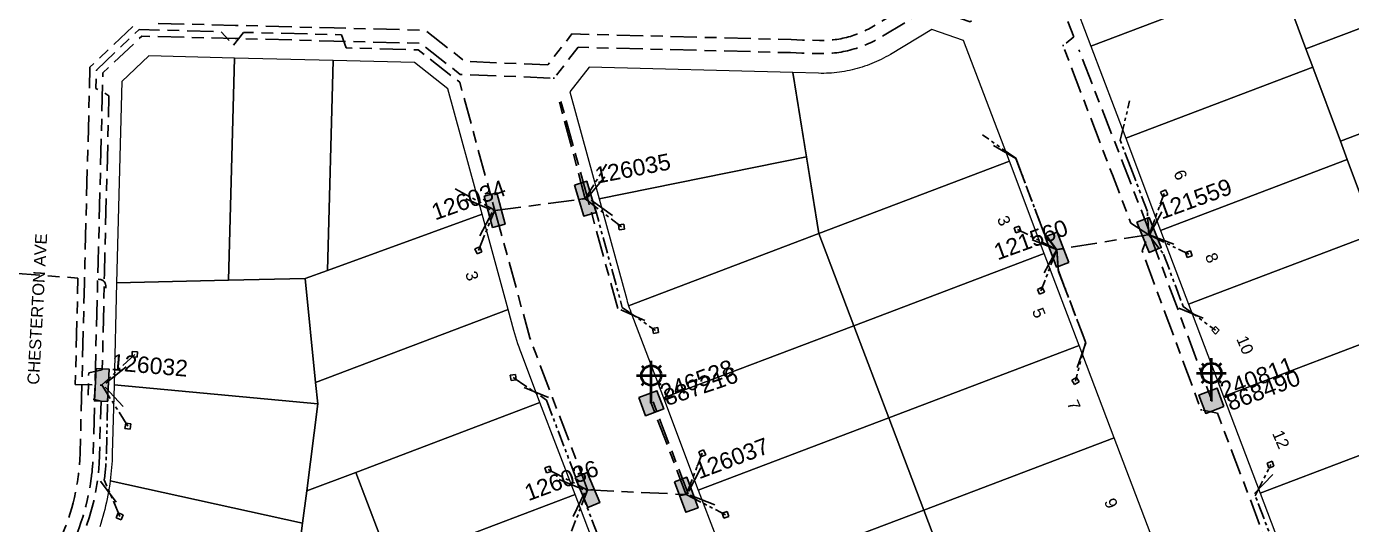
# Model space of a CAD drawing. Header units: metres. Extents: x 308667 to 309873, y 6270550 to 6271594.
# Drawn here: x 308947.7 to 309149.4, y 6271280 to 6271355.8 of the extents above; entities that cross this region are included whole.
import ezdxf
from ezdxf.enums import TextEntityAlignment as Align

# ---------------------------------------------------------------- set-up
doc = ezdxf.new("R2010")
doc.units = ezdxf.units.M
doc.linetypes.add('Cable Exist UG', pattern=[8.2, 4, -1.2, 1.8, -1.2])
doc.linetypes.add('PHANTOMX2', pattern=[5, 2.5, -0.5, 0.5, -0.5, 0.5, -0.5])
doc.layers.get('0').update_dxf_attribs({"color": 6})
for name, color, linetype, lineweight in [('Cadastre Land Parcels_SP_EXT', 96, 'Continuous', 15), ('Cadastre Roads_SP_EXT', 54, 'Continuous', 15), ('Mains_HV_EXT', 11, 'Continuous', 25), ('Mains_LV_EXT', 161, 'Continuous', 25), ('Mains_LV_SL_EXT', 141, 'Continuous', 25)]:
    doc.layers.add(name, color=color, linetype=linetype, lineweight=lineweight)
for name, color, linetype in [('Equip_SP_SL_EXT', 7, 'Continuous'), ('Services_SP_EXT', 42, 'PHANTOMX2'), ('SupportsUG_SP_LV_EXT', 7, 'Continuous'), ('SupportsUG_SP_LV_SL_EXT', 7, 'Continuous'), ('Trench_SP_EXT', 7, 'Continuous')]:
    doc.layers.add(name, color=color, linetype=linetype)
doc.styles.add('COLUMN_LABEL', font='arial.ttf')
doc.styles.add('iecARIAL', font='arial.ttf', dxfattribs={"height": 2})
doc.styles.add('POLE_LABEL', font='arial.ttf', dxfattribs={"height": 2})
doc.styles.get("Standard").update_dxf_attribs({"font": 'arial.ttf'})

# ---------------------------------------------------------------- blocks, each defined once
blk = doc.blocks.new('COLUMN_EXT')
blk.add_hatch(color=256).paths.add_polyline_path([(-1.49, 1.48), (-1.49, -1.49), (1.48, -1.49), (1.48, 1.48)])
blk.add_lwpolyline([(-1.49, -1.49), (1.48, -1.49), (1.48, 1.48), (-1.49, 1.48)], close=True)
for tag, height, style, flags, p in [('ASSET_NUM', 2.5, 'COLUMN_LABEL', 8, (2, 2)), ('STRUCTURE_PLANT_NUMBER', 0.2, 'POLE_LABEL', 9, (1.81, 0.03)), ('STREET_CODE', 0.2, 'COLUMN_LABEL', 9, (1.81, -0.2))]:
    blk.add_attdef(tag, text='', height=height, dxfattribs=dict(style=style, flags=flags)).set_placement(p, align=Align.MIDDLE_LEFT)
at = {"flags": 9}
for tag, p in [('COLUMN_TYPE', (1.81, -0.4)), ('OWNED_BY', (1.81, -0.6)), ('STATE', (1.81, -0.8)), ('USAGE', (1.81, -1)), ('STREETNAME', (1.81, -1.6)), ('SUBURB', (1.81, -1.8)), ('LEGEND', (1.81, -1.2)), ('LOCATION', (1.81, -1.4)), ('NOTES', (1.81, -2))]:
    blk.add_attdef(tag, text='', height=0.2, dxfattribs=at).set_placement(p, align=Align.MIDDLE_LEFT)
at = {"flags": 1}
blk.add_attdef('Z', (1.81, -2.35), '', height=0.2, dxfattribs=at)
blk = doc.blocks.new('PILLAR_EXT')
blk.add_hatch(color=256).paths.add_polyline_path([(-2.475, 0.99), (-2.475, -0.99), (2.475, -0.99), (2.475, 0.99)])
blk.add_lwpolyline([(-2.475, -0.99), (2.475, -0.99), (2.475, 0.99), (-2.475, 0.99)], close=True)
at = {"style": 'iecARIAL', "flags": 8}
blk.add_attdef('ASSET_NUM', (1.5, 3.5), '', height=2.5, dxfattribs=at)
for tag, p, flags in [('OWNED_BY', (0, -0.2), 9), ('STATE', (0, -0.4), 9), ('SUPPORT_TYPE', (0, -0.6), 9), ('STREETNAME', (0, -1.8), 9), ('SUBURB', (0, -2), 1), ('USAGE', (0, -0.8), 9), ('LEGEND', (0, -1), 9), ('LOCATION', (0, -1.2), 9), ('NOTES', (0, -1.4), 9), ('PARENT', (0, -1.6), 9)]:
    blk.add_attdef(tag, p, '', height=0.2, dxfattribs=dict(flags=flags))
blk = doc.blocks.new('SL_LANTERN_EXT')
at = {"lineweight": 40}
for p, q in [((0, 1.97), (0, 6.47)), ((-2.25, 4.22), (2.25, 4.22)), ((-1.46, 5.68), (-1.06, 5.28)), ((1.46, 5.68), (1.06, 5.28)), ((-1.46, 2.76), (-1.06, 3.16)), ((0, 0), (0, 2.72)), ((1.46, 2.76), (1.06, 3.16))]:
    blk.add_line(p, q, dxfattribs=at)
blk.add_circle((0, 4.22), 1.5, dxfattribs=at)
at = {"style": 'iecARIAL', "flags": 8}
blk.add_attdef('ASSET_NUM', (1.5, 1.5), '', height=2.5, dxfattribs=at)
for tag, p, height, flags in [('OPERATING_VOLTAGE', (0.98, -1.65), 0.2, 9), ('ORIENTATION', (0.98, -1.85), 0.2, 9), ('OWNED_BY', (0.98, -2.05), 0.2, 9), ('CONSTRUCTED_VOLTAGE', (0.98, -0.65), 0.2, 9), ('CONTROL_TYPE', (0.98, -0.85), 0.2, 9), ('LANTERN_PURPOSE', (0.98, -1.05), 0.2, 9), ('LANTERN_TYPE', (0.98, -1.25), 0.2, 9), ('NO_PHASES', (0.98, -1.45), 0.2, 9), ('LNUMBER', (2.18, -3.25), 2.5, 8), ('STATE', (0.98, -2.25), 0.2, 9), ('USAGE', (0.98, -2.45), 0.2, 9), ('CEXIST', (0.98, -2.65), 0.2, 9), ('CNEW', (0.98, -2.85), 0.2, 9), ('CNUMBER', (0.98, -3.05), 0.2, 9), ('CREMOVE', (0.98, -3.25), 0.2, 9), ('CREPLACE', (0.98, -3.45), 0.2, 9), ('LKINGHEIGHT', (0.98, -3.65), 0.2, 9), ('LBRACKET', (0.98, -3.85), 0.2, 9), ('LBRACKETVOCAB', (0.98, -4.05), 0.2, 9), ('LCATEGORY', (0.98, -4.25), 0.2, 9), ('LCHARGE1', (0.98, -4.45), 0.2, 9), ('LCHARGE1PERCENT', (0.98, -4.65), 0.2, 9), ('LCHARGE2', (0.98, -4.85), 0.2, 9), ('LCHARGE2PERCENT', (0.98, -5.05), 0.2, 9), ('LCHARGE3', (0.98, -5.25), 0.2, 9), ('LCHARGE3PERCENT', (0.98, -5.45), 0.2, 9), ('LEXIST', (0.98, -5.65), 0.2, 9), ('LLAMP', (0.98, -5.85), 0.2, 9), ('LLAMPVOCAB', (0.98, -6.05), 0.2, 9), ('LMAST', (0.98, -6.25), 0.2, 9), ('LMASTVOCAB', (0.98, -6.45), 0.2, 9), ('LNEW', (0.98, -6.65), 0.2, 9), ('LANTNUMBER', (0.98, -6.85), 0.2, 9), ('LOUTREACH', (0.98, -7.25), 0.2, 9), ('LOUTREACHVOCAB', (0.98, -7.45), 0.2, 9), ('LRATECODE', (0.98, -7.65), 0.2, 9), ('LREMOVE', (0.98, -7.85), 0.2, 9), ('LREPLACE', (0.98, -8.05), 0.2, 9), ('LTYPE', (0.98, -8.25), 0.2, 9), ('STREETNAME', (0.98, -9.25), 0.2, 9), ('SUBURB', (0.98, -9.45), 0.2, 1), ('LTYPEVOCAB', (0.98, -8.45), 0.2, 9), ('LEGEND', (0.98, -8.65), 0.2, 9), ('LOCATION', (0.98, -8.85), 0.2, 9), ('NOTES', (0.98, -9.05), 0.2, 9)]:
    blk.add_attdef(tag, p, '', height=height, dxfattribs=dict(flags=flags))
blk = doc.blocks.new('CCP_EXT')
at = {"flags": 9}
for tag, p in [('STATE', (0, -1.8)), ('NOTES', (0, -2))]:
    blk.add_attdef(tag, text='', height=0.2, dxfattribs=at).set_placement(p, align=Align.MIDDLE_LEFT)
blk.add_wipeout([(0, 0.57), (0.57, 0), (0, -0.57), (-0.57, 0)])
blk.add_lwpolyline([(-0.57, 0), (0, 0.57), (0.57, 0), (0, -0.57), (-0.57, 0)])
at = {"flags": 1}
blk.add_attdef('Z', (0, 0), '', height=0.2, dxfattribs=at)
at = {"flags": 9}
for tag, p in [('CCP_TYPE', (0, 0)), ('CONSTRUCTED_VOLTAGE', (0, -0.2)), ('OPERATING_VOLTAGE', (0, -0.6)), ('ORIENTATION', (0, -0.8)), ('OWNED_BY', (0, -1)), ('NO_PHASES', (0, -0.4)), ('USAGE', (0, -1.2)), ('LEGEND', (0, -1.4)), ('LIFE_SUPPORT', (0, -1.6))]:
    blk.add_attdef(tag, text='', height=0.2, dxfattribs=at).set_placement(p, align=Align.MIDDLE_LEFT)

msp = doc.modelspace()

# ---------------------------------------------------------------- linework, layer by layer
at = {"layer": 'Cadastre Land Parcels_SP_EXT', "linetype": 'Continuous'}
for points in [[(309138.309, 6271363.615), (309137.48, 6271365.836), (309132.961, 6271383.815), (309107.905, 6271368.757), (309105.892, 6271362.952), (309109.747, 6271352.779), (309138.309, 6271363.615)], [(309170.585, 6271363.03), (309164.557, 6271378.936), (309137.48, 6271365.836), (309138.309, 6271363.615), (309142.505, 6271352.372), (309170.585, 6271363.03)], [(309143.557, 6271349.555), (309142.505, 6271352.372), (309138.309, 6271363.615), (309109.747, 6271352.779), (309115.064, 6271338.748), (309143.557, 6271349.555)], [(309175.904, 6271348.996), (309170.585, 6271363.03), (309142.505, 6271352.372), (309143.557, 6271349.555), (309147.753, 6271338.313), (309175.904, 6271348.996)], [(309090.38, 6271353.629), (309085.533, 6271355.309), (309079.23, 6271351.522), (309078.889, 6271351.322), (309078.545, 6271351.128), (309078.197, 6271350.942), (309077.846, 6271350.761), (309077.491, 6271350.588), (309077.132, 6271350.423), (309076.771, 6271350.263), (309076.406, 6271350.112), (309076.039, 6271349.967), (309075.669, 6271349.83), (309075.296, 6271349.7), (309074.921, 6271349.575), (309074.543, 6271349.46), (309074.163, 6271349.352), (309073.782, 6271349.251), (309073.398, 6271349.158), (309073.013, 6271349.072), (309072.625, 6271348.993), (309072.238, 6271348.923), (309071.847, 6271348.86), (309071.456, 6271348.804), (309071.065, 6271348.756), (309070.671, 6271348.716), (309070.278, 6271348.682), (309069.884, 6271348.657), (309069.49, 6271348.64), (309069.095, 6271348.631), (309068.701, 6271348.629), (309068.305, 6271348.635), (309064.351, 6271348.738), (309068.35, 6271324.245), (309097.348, 6271335.245), (309090.38, 6271353.629)], [(308978.452, 6271317.125), (308979.349, 6271350.962), (308966.321, 6271351.295), (308962.215, 6271347.396), (308961.401, 6271316.737), (308978.452, 6271317.125)], [(308990.099, 6271317.395), (308993.53, 6271318.64), (308994.373, 6271350.578), (308979.349, 6271350.962), (308978.452, 6271317.125), (308990.099, 6271317.395)], [(309017.059, 6271327.179), (309011.83, 6271346.291), (309006.77, 6271350.261), (308994.373, 6271350.578), (308993.53, 6271318.64), (309017.059, 6271327.179)], [(309066.445, 6271335.911), (309064.351, 6271348.738), (309033.375, 6271349.58), (309030.43, 6271345.813), (309034.879, 6271329.543), (309066.445, 6271335.911)], [(309148.804, 6271335.495), (309147.753, 6271338.313), (309143.557, 6271349.555), (309115.064, 6271338.748), (309120.381, 6271324.716), (309148.804, 6271335.495)], [(309181.224, 6271334.956), (309175.904, 6271348.996), (309147.753, 6271338.313), (309148.804, 6271335.495), (309153.001, 6271324.248), (309181.224, 6271334.956)], [(309068.35, 6271324.245), (309066.445, 6271335.911), (309034.879, 6271329.543), (309039.075, 6271314.217), (309039.166, 6271313.893), (309039.263, 6271313.572), (309039.364, 6271313.253), (309068.35, 6271324.245)], [(309102.665, 6271321.211), (309097.348, 6271335.245), (309068.35, 6271324.245), (309073.668, 6271310.214), (309102.665, 6271321.211)], [(309153.001, 6271324.248), (309148.804, 6271335.495), (309120.381, 6271324.716), (309124.635, 6271313.491), (309153.001, 6271324.248)], [(309021.021, 6271312.704), (309017.059, 6271327.179), (308993.53, 6271318.64), (308990.099, 6271317.395), (308991.711, 6271301.585), (309021.021, 6271312.704)], [(309073.668, 6271310.214), (309068.35, 6271324.245), (309039.364, 6271313.253), (309039.471, 6271312.934), (309039.583, 6271312.616), (309039.699, 6271312.3), (309044.656, 6271299.216), (309073.668, 6271310.214)], [(309158.248, 6271310.19), (309153.001, 6271324.248), (309124.635, 6271313.491), (309129.951, 6271299.461), (309158.248, 6271310.19)], [(309107.984, 6271307.178), (309102.665, 6271321.211), (309073.668, 6271310.214), (309078.986, 6271296.182), (309107.984, 6271307.178)], [(308991.711, 6271301.585), (308990.099, 6271317.395), (308978.452, 6271317.125), (308961.401, 6271316.737), (308961.008, 6271301.215), (308992.047, 6271298.326), (308991.711, 6271301.585)], [(308997.815, 6271287.892), (309025.871, 6271298.512), (309023.043, 6271305.972), (309022.859, 6271306.468), (309022.681, 6271306.968), (309022.511, 6271307.47), (309022.348, 6271307.974), (309022.19, 6271308.48), (309022.04, 6271308.988), (309021.897, 6271309.498), (309021.021, 6271312.704), (308991.711, 6271301.585), (308992.047, 6271298.326), (308990.342, 6271285.063), (308997.815, 6271287.892)], [(309078.986, 6271296.182), (309073.668, 6271310.214), (309044.656, 6271299.216), (309049.981, 6271285.193), (309078.986, 6271296.182)], [(309163.833, 6271295.474), (309158.248, 6271310.19), (309129.951, 6271299.461), (309135.539, 6271284.74), (309163.833, 6271295.474)], [(309113.302, 6271293.148), (309107.984, 6271307.178), (309078.986, 6271296.182), (309084.303, 6271282.152), (309113.302, 6271293.148)], [(308990.342, 6271285.063), (308992.047, 6271298.326), (308961.008, 6271301.215), (308960.742, 6271290.689), (308960.726, 6271290.18), (308960.703, 6271289.67), (308960.673, 6271289.162), (308960.636, 6271288.653), (308960.593, 6271288.145), (308960.544, 6271287.638), (308960.487, 6271287.132), (308960.424, 6271286.625), (308989.708, 6271280.143), (308990.342, 6271285.063)], [(309031.202, 6271284.498), (309025.871, 6271298.512), (308997.815, 6271287.892), (309003.147, 6271273.878), (309031.202, 6271284.498)], [(309084.303, 6271282.152), (309078.986, 6271296.182), (309049.981, 6271285.193), (309055.317, 6271271.162), (309084.303, 6271282.152)], [(309162.405, 6271278.096), (309169.419, 6271280.758), (309163.833, 6271295.474), (309135.539, 6271284.74), (309141.125, 6271270.023), (309162.405, 6271278.096)], [(309119.319, 6271277.285), (309113.302, 6271293.148), (309084.303, 6271282.152), (309090.323, 6271266.286), (309119.319, 6271277.285)], [(309003.147, 6271273.878), (308997.815, 6271287.892), (308990.342, 6271285.063), (308989.708, 6271280.143), (308986.388, 6271254.309), (308994.215, 6271247.889), (309038.676, 6271264.845), (309037.245, 6271268.617), (309009.19, 6271257.997), (309003.147, 6271273.878)], [(309037.245, 6271268.617), (309031.202, 6271284.498), (309003.147, 6271273.878), (309009.19, 6271257.997), (309037.245, 6271268.617)], [(309090.323, 6271266.286), (309084.303, 6271282.152), (309055.317, 6271271.162), (309061.332, 6271255.3), (309090.323, 6271266.286)]]:
    msp.add_lwpolyline(points, close=True, dxfattribs=at)
msp.add_lwpolyline([(308986.388, 6271254.309), (308989.708, 6271280.143), (308989.708, 6271280.143), (308960.424, 6271286.625), (308960.347, 6271286.075), (308960.263, 6271285.525), (308960.171, 6271284.977), (308960.071, 6271284.43), (308959.963, 6271283.885), (308959.848, 6271283.341), (308959.724, 6271282.8), (308959.593, 6271282.26), (308959.454, 6271281.721), (308959.307, 6271281.186), (308959.152, 6271280.651), (308958.991, 6271280.12), (308958.821, 6271279.59)], dxfattribs=at)
at = {"layer": 'Mains_HV_EXT', "linetype": 'Cable Exist UG', "flags": 128}
msp.add_lwpolyline([(308967.711, 6271356.234), (308979.521, 6271355.933), (308994.513, 6271355.537), (309008.387, 6271355.191), (309014.463, 6271350.441), (309027.06, 6271349.935), (309030.734, 6271354.628), (309064.111, 6271353.778), (309065.822, 6271353.701), (309068.408, 6271353.634), (309068.727, 6271353.629), (309069.02, 6271353.63), (309069.321, 6271353.638), (309069.621, 6271353.651), (309069.907, 6271353.669), (309070.201, 6271353.694), (309070.506, 6271353.725), (309070.803, 6271353.761), (309071.095, 6271353.803), (309071.39, 6271353.851), (309071.683, 6271353.904), (309071.971, 6271353.962), (309072.262, 6271354.027), (309072.551, 6271354.098), (309072.839, 6271354.174), (309073.132, 6271354.257), (309073.404, 6271354.34), (309073.685, 6271354.434), (309073.976, 6271354.535), (309074.251, 6271354.637), (309074.53, 6271354.747), (309074.803, 6271354.86), (309075.078, 6271354.981), (309075.347, 6271355.106), (309075.604, 6271355.231), (309075.873, 6271355.37), (309076.141, 6271355.513), (309076.398, 6271355.657), (309076.677, 6271355.821), (309084.962, 6271360.799), (309091.103, 6271358.67), (309101.395, 6271365.246), (309103.774, 6271372.107), (309135.979, 6271391.487), (309137.588, 6271392.49)], dxfattribs=at)
at = {"layer": 'Mains_LV_EXT', "linetype": 'Cable Exist UG', "flags": 128}
for points in [[(308979.186, 6271352.935), (308980.732, 6271354.862), (308995.632, 6271354.508), (308996.381, 6271352.496), (309007.322, 6271352.216), (309013.645, 6271347.273), (309018.997, 6271327.771)], [(309018.997, 6271327.771), (309032.768, 6271329.548)], [(309118.779, 6271324.121), (309104.543, 6271321.8)], [(308945.721, 6271318.198), (308955.521, 6271317.463), (308955.108, 6271301.263), (308959.107, 6271301.161)], [(309033.107, 6271285.229), (309048.139, 6271284.518)]]:
    msp.add_lwpolyline(points, dxfattribs=at)
at = {"layer": 'Mains_LV_SL_EXT', "linetype": 'Cable Exist UG'}
for points in [[(309118.856, 6271324.121), (309107.947, 6271352.206)], [(309032.768, 6271329.548), (309028.694, 6271344.767)], [(309048.154, 6271284.486), (309042.815, 6271298.411)]]:
    msp.add_lwpolyline(points, dxfattribs=at)
at = {"layer": 'Services_SP_EXT'}
for points in [[(309118.602, 6271323.972), (309118.354, 6271327.605), (309118.354, 6271327.605), (309115.844, 6271334.239), (309114.229, 6271338.466), (309115.663, 6271344.453)], [(309032.768, 6271329.548), (309036.019, 6271334.829)], [(309012.959, 6271331.032), (309018.972, 6271327.81)], [(309033.107, 6271285.229), (309030.675, 6271278.958)], [(309033.812, 6271265.446), (309038.207, 6271268.981), (309038.207, 6271268.981), (309032.813, 6271283.188), (309032.577, 6271283.861), (309033.101, 6271285.188)]]:
    msp.add_lwpolyline(points, dxfattribs=at)
at = {"layer": 'Trench_SP_EXT', "linetype": 'Cable Exist UG'}
for points in [[(309033.087, 6271329.706), (309028.951, 6271344.778)], [(309035.751, 6271332.895), (309033.099, 6271329.683)], [(309031.811, 6271329.44), (309033.099, 6271329.683)], [(309014.603, 6271329.516), (309018.708, 6271327.692)], [(309016.728, 6271323.905), (309018.708, 6271327.692)], [(309019.795, 6271327.874), (309018.708, 6271327.692)], [(309118.668, 6271324.047), (309120.836, 6271328.015)], [(309118.572, 6271324.095), (309117.713, 6271323.92)], [(309104.558, 6271321.796), (309102.421, 6271317.885)], [(309104.558, 6271321.796), (309104.846, 6271318.488), (309104.846, 6271318.488), (309108.969, 6271307.614), (309107.662, 6271303.852)], [(309104.574, 6271321.82), (309105.592, 6271321.899)], [(309123.154, 6271312.88), (309127.271, 6271311.208)], [(308962.861, 6271303.955), (308959.408, 6271301.196)], [(308962.393, 6271297.902), (308959.406, 6271301.145)], [(309048.419, 6271284.625), (309043.095, 6271298.648)], [(309050.346, 6271288.565), (309048.381, 6271284.737)], [(308961.336, 6271283.346), (308958.818, 6271286.749)], [(309033.958, 6271285.292), (309032.827, 6271285.123)], [(309030.9, 6271281.182), (309032.827, 6271285.123)], [(309047.267, 6271284.377), (309048.139, 6271284.518)]]:
    msp.add_lwpolyline(points, dxfattribs=at)
msp.add_lwpolyline([(308958.576, 6271317.278), (308958.803, 6271317.266), (308958.803, 6271317.266, -0.4021828), (308959.744, 6271316.265), (308959.744, 6271316.265), (308959.741, 6271315.929)], format="xyb", dxfattribs=at)

# ---------------------------------------------------------------- block references
at = {"layer": 'Equip_SP_SL_EXT'}
ref = msp.add_blockref('SL_LANTERN_EXT', (309042.815, 6271298.411), dxfattribs=at)
ref.add_attrib('ASSET_NUM', '246528', dxfattribs={"layer": '0', "height": 2.5, "rotation": 20.4919, "style": 'iecARIAL'}).set_placement((309044.315, 6271299.911), align=Align.MIDDLE_LEFT)
ref = msp.add_blockref('SL_LANTERN_EXT', (309128.113, 6271298.784), dxfattribs=at)
ref.add_attrib('ASSET_NUM', '240811', dxfattribs={"layer": '0', "height": 2.5, "rotation": 20.74787, "style": 'iecARIAL'}).set_placement((309129.613, 6271300.284), align=Align.MIDDLE_LEFT)
at = {"layer": 'SupportsUG_SP_LV_EXT'}
ref = msp.add_blockref('PILLAR_EXT', (309032.768, 6271329.548), dxfattribs=dict(at, rotation=286.8658732468642))
ref.add_attrib('ASSET_NUM', '126035', dxfattribs={"layer": '0', "height": 2.5, "rotation": 10.99668, "style": 'iecARIAL'}).set_placement((309034.268, 6271333.048), align=Align.MIDDLE_LEFT)
ref = msp.add_blockref('PILLAR_EXT', (309018.972, 6271327.81), dxfattribs=dict(at, rotation=284.646635896637))
ref.add_attrib('ASSET_NUM', '126034', dxfattribs={"layer": '0', "height": 2.5, "rotation": 19.56112, "style": 'iecARIAL'}).set_placement((309020.472, 6271331.31), align=Align.MIDDLE_RIGHT)
ref = msp.add_blockref('PILLAR_EXT', (309118.618, 6271324.038), dxfattribs=dict(at, rotation=292.0181611300734))
ref.add_attrib('ASSET_NUM', '121559', dxfattribs={"layer": '0', "height": 2.5, "rotation": 20.0946, "style": 'iecARIAL'}).set_placement((309120.118, 6271327.538), align=Align.MIDDLE_LEFT)
ref = msp.add_blockref('PILLAR_EXT', (309104.583, 6271321.801), dxfattribs=dict(at, rotation=110.8284164001452))
ref.add_attrib('ASSET_NUM', '121560', dxfattribs={"layer": '0', "height": 2.5, "rotation": 19.96187, "style": 'iecARIAL'}).set_placement((309106.083, 6271325.301), align=Align.MIDDLE_RIGHT)
ref = msp.add_blockref('PILLAR_EXT', (308959.14, 6271301.192), dxfattribs=dict(at, rotation=267.1356705107567))
ref.add_attrib('ASSET_NUM', '126032', dxfattribs={"layer": '0', "height": 2.5, "rotation": 355.06553, "style": 'iecARIAL'}).set_placement((308960.64, 6271304.692), align=Align.MIDDLE_LEFT)
ref = msp.add_blockref('PILLAR_EXT', (309048.154, 6271284.487), dxfattribs=dict(at, rotation=290.3866989715808))
ref.add_attrib('ASSET_NUM', '126037', dxfattribs={"layer": '0', "height": 2.5, "rotation": 20.60981, "style": 'iecARIAL'}).set_placement((309049.654, 6271287.987), align=Align.MIDDLE_LEFT)
ref = msp.add_blockref('PILLAR_EXT', (309033.101, 6271285.188), dxfattribs=dict(at, rotation=292.8188475690695))
ref.add_attrib('ASSET_NUM', '126036', dxfattribs={"layer": '0', "height": 2.5, "rotation": 20.22261, "style": 'iecARIAL'}).set_placement((309034.601, 6271288.688), align=Align.MIDDLE_RIGHT)
at = {"layer": 'SupportsUG_SP_LV_SL_EXT'}
ref = msp.add_blockref('COLUMN_EXT', (309042.815, 6271298.411), dxfattribs=dict(at, rotation=290.5424288085977))
ref.add_attrib('ASSET_NUM', '887216', dxfattribs={"layer": '0', "height": 2.5, "rotation": 18.63582, "style": 'COLUMN_LABEL'}).set_placement((309044.815, 6271299.161), align=Align.MIDDLE_LEFT)
ref = msp.add_blockref('COLUMN_EXT', (309128.113, 6271298.784), dxfattribs=dict(at, rotation=110.1906494962971))
ref.add_attrib('ASSET_NUM', '868490', dxfattribs={"layer": '0', "height": 2.5, "rotation": 20.74787, "style": 'COLUMN_LABEL'}).set_placement((309130.113, 6271299.534), align=Align.TOP_LEFT)

# ---------------------------------------------------------------- texts
at = {"layer": 'Cadastre Land Parcels_SP_EXT'}
for s, rotation, p in [('6', 293.08418, (309122.3, 6271333.469)), ('3', 293.08128, (309095.429, 6271326.492)), ('8', 293.08297, (309127.086, 6271320.84)), ('3', 286.79797, (309014.463, 6271318.204)), ('5', 293.0881, (309100.747, 6271312.459)), ('10', 293.08368, (309131.871, 6271308.212)), ('7', 293.08709, (309106.065, 6271298.427)), ('12', 293.11833, (309137.323, 6271293.837)), ('9', 293.10645, (309111.733, 6271283.48))]:
    msp.add_text(s, height=1.8, rotation=rotation, dxfattribs=at).set_placement(p)
at = {"layer": 'Cadastre Roads_SP_EXT'}
msp.add_text('CHESTERTON AVE', height=1.8, rotation=86.8997, dxfattribs=at).set_placement((308949.587, 6271301.193))

# ---------------------------------------------------------------- next in the draw order: block references
at = {"layer": 'Services_SP_EXT'}
for p, rotation in [((309120.915, 6271330.361), 250.0181611129356), ((309038.287, 6271325.242), 142.0331201612044), ((309098.599, 6271324.875), 332.8284163224511), ((309016.502, 6271321.68), 68.05506579811905), ((309124.664, 6271321.09), 154.0181611613073), ((309102.155, 6271315.528), 68.82841640196969), ((309043.472, 6271309.488), 145.3504001706308), ((308964.165, 6271305.847), 222.811867302596), ((309021.802, 6271302.33), 324.3420314891389), ((309107.4, 6271301.8), 74.98163936334987), ((308963.129, 6271294.936), 127.2138001893725), ((309050.571, 6271290.79), 248.8033664410596), ((309137.123, 6271289.06), 244.133643190446), ((309027.126, 6271288.306), 332.7774725760596), ((308961.877, 6271281.195), 114.1854655592251), ((309054.12, 6271281.441), 152.9583512250157)]:
    msp.add_blockref('CCP_EXT', p, dxfattribs=dict(at, rotation=rotation))
msp.add_blockref('CCP_EXT', (309128.743, 6271309.522), dxfattribs=at)

# ---------------------------------------------------------------- next in the draw order: linework, layer by layer
at = {"layer": 'Mains_HV_EXT', "linetype": 'Cable Exist UG', "flags": 128}
for points in [[(308954.592, 6271265.24), (308955.806, 6271266.813), (308950.916, 6271270.449), (308950.916, 6271270.449, 0.0438103), (308953.068, 6271273.846), (308953.068, 6271273.846), (308953.097, 6271273.903), (308953.129, 6271273.958), (308953.129, 6271273.958, 0.0971361), (308957.542, 6271287.013), (308957.542, 6271287.013, 0.0267082), (308957.843, 6271290.823), (308957.843, 6271290.823), (308958.107, 6271301.186), (308958.502, 6271316.679), (308958.582, 6271319.839), (308958.582, 6271319.839), (308959.317, 6271348.688), (308965.219, 6271354.297), (308979.469, 6271353.934), (308994.462, 6271353.538), (308994.462, 6271353.538), (309007.676, 6271353.208), (309013.739, 6271348.469), (309028.003, 6271347.896), (309028.003, 6271347.896), (309031.688, 6271352.603), (309064.041, 6271351.779), (309065.752, 6271351.702), (309065.752, 6271351.702), (309068.367, 6271351.634), (309068.717, 6271351.629), (309069.05, 6271351.63), (309069.388, 6271351.639), (309069.726, 6271351.653), (309070.056, 6271351.674), (309070.389, 6271351.702), (309070.729, 6271351.738), (309071.064, 6271351.778), (309071.396, 6271351.826), (309071.729, 6271351.88), (309072.06, 6271351.94), (309072.388, 6271352.006), (309072.716, 6271352.08), (309073.043, 6271352.159), (309073.369, 6271352.245), (309073.697, 6271352.338), (309074.011, 6271352.434), (309074.33, 6271352.54), (309074.653, 6271352.653), (309074.966, 6271352.769), (309075.281, 6271352.893), (309075.59, 6271353.022), (309075.9, 6271353.158), (309076.205, 6271353.299), (309076.501, 6271353.443), (309076.803, 6271353.599), (309077.102, 6271353.759), (309077.395, 6271353.923), (309077.698, 6271354.101), (309085.19, 6271358.603), (309091.363, 6271356.463), (309103.057, 6271363.935), (309103.057, 6271363.935), (309105.427, 6271370.767), (309138.694, 6271390.787), (309140.554, 6271387.93), (309141.469, 6271386.465)], [(308954.592, 6271265.24), (308953.626, 6271263.53), (308947.022, 6271268.911), (308949.327, 6271271.662), (308949.327, 6271271.662, 0.0438086), (308951.291, 6271274.764), (308951.291, 6271274.764), (308951.34, 6271274.859), (308951.393, 6271274.951), (308951.393, 6271274.951, 0.097136), (308955.559, 6271287.277), (308955.559, 6271287.277, 0.0267074), (308955.844, 6271290.874), (308955.844, 6271290.874), (308956.108, 6271301.237), (308956.502, 6271316.73), (308956.583, 6271319.89), (308957.339, 6271349.567), (308963.852, 6271355.756)]]:
    msp.add_lwpolyline(points, format="xyb", dxfattribs=at)
at = {"layer": 'Mains_LV_EXT', "linetype": 'Cable Exist UG', "flags": 128}
for points in [[(309141.603, 6271386.384), (309137.438, 6271393.135), (309137.438, 6271393.135), (309131.119, 6271389.227), (309130.393, 6271386.95), (309104.851, 6271371.747), (309103.597, 6271369.087), (309103.597, 6271369.087), (309101.592, 6271363.145), (309102.423, 6271360.969), (309104.797, 6271360.359), (309104.797, 6271360.359), (309107.155, 6271354.186), (309105.524, 6271352.851), (309105.524, 6271352.851), (309113.04, 6271333.173), (309115.83, 6271325.846), (309118.605, 6271324.024)], [(308954.592, 6271265.24), (308954.458, 6271267.046), (308952.168, 6271270.542), (308954.326, 6271274.22), (308956.52, 6271278.888), (308957.204, 6271280.975), (308957.921, 6271283.505), (308958.411, 6271286.047), (308958.648, 6271287.581), (308958.754, 6271289.247), (308959.033, 6271298.736), (308957.056, 6271299.204), (308957.154, 6271303.055), (308959.225, 6271303.523), (308959.537, 6271318.054), (308960.23, 6271345.233), (308958.257, 6271346.347), (308958.328, 6271349.127), (308964.831, 6271355.307), (308977.308, 6271354.988), (308979.186, 6271352.935)], [(309018.997, 6271327.771), (309024.326, 6271308.355), (309025.135, 6271306.227), (309027.783, 6271299.253), (309032.22, 6271287.567), (309033.107, 6271285.229)], [(309126.562, 6271263.471), (309127.389, 6271265.76), (309127.389, 6271265.76), (309138.737, 6271270.754), (309138.737, 6271270.754), (309133.935, 6271284.011), (309129.039, 6271296.89), (309126.541, 6271297.412), (309126.541, 6271297.412), (309117.553, 6271321.603), (309118.516, 6271323.913)]]:
    msp.add_lwpolyline(points, dxfattribs=at)
at = {"layer": 'Mains_LV_SL_EXT', "linetype": 'Cable Exist UG'}
msp.add_lwpolyline([(309118.779, 6271324.043), (309128.218, 6271298.666)], dxfattribs=at)
at = {"layer": 'Services_SP_EXT'}
for points in [[(309104.549, 6271321.785), (309102.563, 6271324.508), (309102.563, 6271324.508), (309098.311, 6271335.722), (309093.257, 6271339.274)], [(309118.618, 6271324.038), (309120.915, 6271330.361)], [(309016.502, 6271321.68), (309018.972, 6271327.81)], [(309032.768, 6271329.548), (309038.287, 6271325.242)], [(309032.768, 6271329.548), (309034.148, 6271328.472), (309034.148, 6271328.472), (309038.396, 6271313.01), (309043.472, 6271309.488)], [(309104.583, 6271321.801), (309098.599, 6271324.875)], [(309118.602, 6271324.038), (309120.82, 6271321.089), (309120.82, 6271321.089), (309123.835, 6271313.122), (309128.749, 6271309.513)], [(309118.618, 6271324.038), (309124.664, 6271321.09)], [(309104.583, 6271321.801), (309102.154, 6271315.528)], [(309104.549, 6271321.851), (309104.761, 6271318.711), (309104.761, 6271318.711), (309108.939, 6271307.693), (309107.411, 6271301.775)], [(308964.165, 6271305.847), (308959.107, 6271301.161)], [(309021.801, 6271302.33), (309026.848, 6271298.898), (309026.848, 6271298.898), (309031.749, 6271285.991), (309031.797, 6271285.869), (309033.101, 6271285.188)], [(308963.129, 6271294.936), (308959.14, 6271301.192)], [(309048.154, 6271284.487), (309050.571, 6271290.79)], [(309027.126, 6271288.306), (309033.101, 6271285.188)], [(309139.477, 6271268.875), (309139.68, 6271271.448), (309139.68, 6271271.448), (309134.784, 6271284.334), (309137.169, 6271289.082)], [(309048.139, 6271284.518), (309054.12, 6271281.441)]]:
    msp.add_lwpolyline(points, dxfattribs=at)
msp.add_lwpolyline([(308961.877, 6271281.195), (308959.524, 6271286.749), (308959.524, 6271286.749, 0.0267081), (308959.842, 6271290.772), (308959.842, 6271290.772), (308960.071, 6271299.749), (308959.14, 6271301.192)], format="xyb", dxfattribs=at)
at = {"layer": 'Trench_SP_EXT', "linetype": 'Cable Exist UG'}
for points in [[(309104.462, 6271321.828), (309102.664, 6271324.244), (309102.664, 6271324.244), (309098.327, 6271335.681), (309094.907, 6271337.661)], [(309036.917, 6271327.009), (309033.099, 6271329.683)], [(309041.827, 6271311.003), (309037.72, 6271312.825), (309037.72, 6271312.825), (309033.223, 6271329.211), (309033.099, 6271329.683)], [(309118.636, 6271324.047), (309122.931, 6271322.426)], [(309104.526, 6271321.796), (309100.223, 6271323.537)], [(309023.446, 6271300.815), (309027.503, 6271299.146)], [(309137.439, 6271287.588), (309134.198, 6271284.163)], [(309028.77, 6271286.792), (309032.827, 6271285.123)], [(309052.476, 6271282.956), (309048.391, 6271284.591)]]:
    msp.add_lwpolyline(points, dxfattribs=at)

doc.saveas('drawing.dxf')
